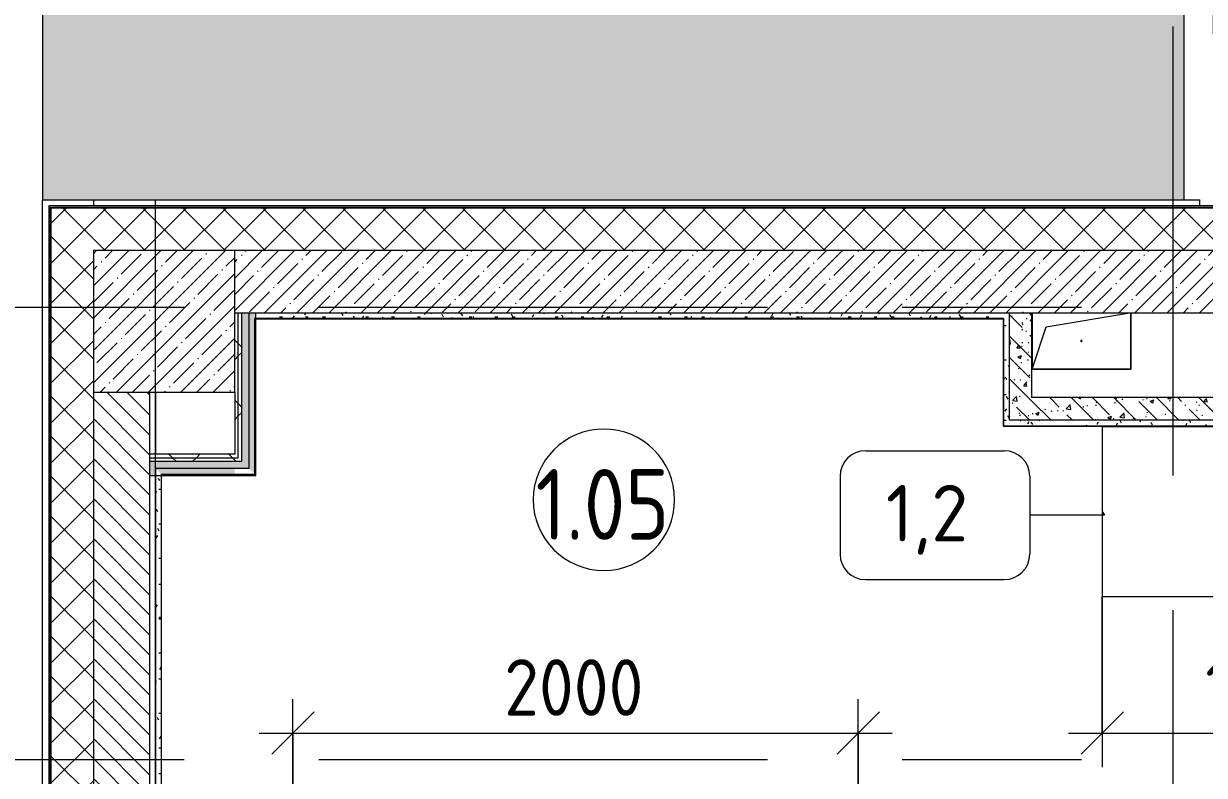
# Model space of a CAD drawing. Header units: millimetres. Extents: x -3724 to 231642, y -8553 to 29017.
# Drawn here: x -357 to 3821, y 13344 to 16003 of the extents above; entities that cross this region are included whole.
import ezdxf

# ---------------------------------------------------------------- set-up
doc = ezdxf.new("R2010")
doc.units = ezdxf.units.MM
doc.linetypes.add('Осевая', pattern=[3175, 635, -476.25, 1587.5, -476.25])
for name, color, linetype, lineweight in [('A-ANNO-DIMS', 7, 'Continuous', 9), ('A-ANNO-DIMS-100', 7, 'Continuous', 9), ('A-AREA-IDEN', 7, 'Continuous', 9), ('A-DETL', 7, 'Continuous', 9), ('A-DETL-GENF', 7, 'Continuous', 9), ('A-GENM', 7, 'Continuous', 9), ('A-WALL', 7, 'Continuous', 9), ('I-FURN-IDEN', 7, 'Continuous', 9), ('I-WALL', 7, 'Continuous', 9), ('S-COLS', 7, 'Continuous', 9), ('Оси', 7, 'Continuous', 9), ('Оси-2', 7, 'Осевая', 9)]:
    doc.layers.add(name, color=color, linetype=linetype, lineweight=lineweight)
for name, color, linetype, lineweight, true_color in [('A-DETL-GENF-1', 7, 'Continuous', 9, 0xeeeeee), ('A-DOOR-1', 7, 'Continuous', 9, 0xc0c0c0), ('A-WALL-1', 9, 'Continuous', 9, 0x808080), ('A-WALL-FNSH-1', 9, 'Continuous', 9, 0x808080), ('I-FURN-1', 9, 'Continuous', 9, 0x808080)]:
    doc.layers.add(name, color=color, linetype=linetype, lineweight=lineweight, true_color=true_color)
doc.styles.add('GOST Common', font='GOST_Common.ttf', dxfattribs={"height": 200})
doc.styles.add('GOST Common_1', font='GOST_Common.ttf', dxfattribs={"width": 0.9, "height": 250})
doc.styles.add('ISOCPEUR_1', font='isocpeur.ttf', dxfattribs={"width": 0.9, "height": 200})
doc.dimstyles.new('ISO-2_0_0_9К_Средний_округл2', dxfattribs={"dimscale": 304.8, "dimtxt": 199.196235, "dimasz": 0.492126, "dimexe": 0.393701, "dimexo": 0, "dimgap": 0, "dimtad": 1, "dimdec": 0, "dimrnd": 10, "dimzin": 0, "dimdsep": 46, "dimtxsty": 'ISOCPEUR_1', "dimblk1": 'OBLIQUE', "dimblk2": 'OBLIQUE', "dimsah": 1, "dimcen": 0.09, "dimdle": 0.393701, "dimazin": 0, "dimtfac": 1, "dimtdec": 4, "dimtix": 1, "dimtmove": 0, "dimatfit": 3, "dimfxl": 1, "dimtvp": 1, "dimtolj": 1, "dimtzin": 0, "dimarcsym": 2})
pattern_1 = [(45, (0, 0), (-70.7107, 70.7107), []), (135, (0, 0), (-70.7107, -70.7107), [])]
pattern_2 = [(135, (0, 0), (-75.43415, -75.43415), [106.68, -17.78, 3.556, -17.78]), (135, (0, 75.39), (-75.43415, -75.43415), []), (50, (0, 0), (127.5292, -11.1576), [13.335, -146.685]), (355, (0, 0), (-24.6697, 133.74), [10.668, -117.348]), (100.451, (10.63, -0.93), (102.8597, 122.5818), [11.333, -124.663]), (46.184, (0, 35.56), (189.7552, -29.4304), [20.002, -220.027]), (96.636, (15.81, 33.1), (166.1822, 173.1996), [17, -186.995]), (351.184, (0, 35.56), (166.184, 173.1976), [16.002, -176.022]), (21, (17.78, 26.67), (106.1303, -71.586), [13.335, -146.685]), (326, (17.78, 26.67), (43.2619, 128.9318), [10.668, -117.348]), (71.451, (26.62, 20.7), (149.392, 57.3451), [11.333, -124.663]), (37.5, (0, 0), (2.16223, 59.18836), [3.353, -112.573, 3.353, -115.773, -117.793]), (37.5, (0, 0), (2.16223, 59.18836), [-235.052, 3.353, -114.44]), (7.5, (0, 0), (46.77386, 70.12615), [3.353, -64.567, 3.353, -109.906, -44.894]), (7.5, (0, 0), (46.77386, 70.12615), [-181.178, 3.353, -41.542]), (327.5, (-39.65, 0), (94.91367, -4.0101), [3.353, -41.097, 3.353, -135.331, -184.023]), (327.5, (-39.65, 0), (94.91367, -4.0101), [-183.134, 3.353, -180.67]), (317.5, (-57.43, 0), (103.69057, 17.7988), [3.353, -54.432, 3.353, -88.748, -130.683]), (317.5, (-57.43, 0), (103.69057, 17.7988), [-149.885, 3.353, -127.33])]
pattern_3 = [(0, (0, 0), (121.92, 30.48), [10.058, -81.382, 10.058, -81.382, -487.68]), (0, (0, 0), (121.92, 30.48), [-182.88, 10.058, -172.822, 10.058, -81.382, -213.36]), (0, (0, 0), (121.92, 30.48), [-457.2, 10.058, -50.902, 10.058, -142.342]), (120, (45.72, 15.24), (-87.356454, 90.34582), [10.058, -81.382, 10.058, -81.382, -487.68]), (120, (45.72, 15.24), (-87.356454, 90.34582), [-182.88, 10.058, -172.822, 10.058, -81.382, -213.36]), (120, (45.72, 15.24), (-87.356454, 90.34582), [-457.2, 10.058, -50.902, 10.058, -142.342]), (240, (60.96, 76.2), (-34.563546, -120.82582), [10.058, -81.382, 10.058, -81.382, -487.68]), (240, (60.96, 76.2), (-34.563546, -120.82582), [-182.88, 10.058, -172.822, 10.058, -81.382, -213.36]), (240, (60.96, 76.2), (-34.563546, -120.82582), [-457.2, 10.058, -50.902, 10.058, -142.342])]
pattern_4 = [(45, (0, 0), (-106.066, 106.066), []), (135, (0, 0), (-106.066, -106.066), [])]

# ---------------------------------------------------------------- blocks, each defined once
blk = doc.blocks.new('BSC_Колонна _Прямоугольная - 500х500-V19-План расстановки мебели и оборудования 1 этажа в осях 1-12')
at = {"layer": 'S-COLS'}
h = blk.add_hatch(dxfattribs=at)
h.set_pattern_fill('FP_35', color=256, style=0, pattern_type=2)
h.set_pattern_definition([(45, (-140, -14950), (-57.02463, 57.02463), []), (45, (-82.975, -14950), (-57.02463, 57.02463), [100.806, -20.161, 3.353, -16.808])])
h.paths.add_polyline_path([(-30, -250), (250, -250), (250, 250), (-250, 250), (-250, -250), (-50, -250)])
for p, q in [((250, 250), (-250, 250)), ((-250, 250), (-250, -250)), ((250, -250), (250, 250)), ((-250, -250), (250, -250))]:
    blk.add_line(p, q, dxfattribs=at)
blk = doc.blocks.new('GM_Отверстие прямоугольное _в плите_ - Отверстие-21956320-План расстановки мебели и оборудования 1 этажа в осях 1-12')
at = {"layer": 'A-GENM'}
for p, q in [((-175, -100), (-175, 99.5)), ((-175, 99.5), (-175, -100)), ((-125, 50), (170.8, 99.3)), ((175, 99.3), (175, -100)), ((175, -100), (175, 99.3)), ((-175, -100), (-125, 50)), ((175, -100), (-175, -100)), ((-175, -100), (175, -100))]:
    blk.add_line(p, q, dxfattribs=at)
for start, end in [(360, 180), (180, 360)]:
    blk.add_arc((0, 0), 2.5, start, end, dxfattribs=at)
blk = doc.blocks.new('Дверь_Витражная_СКБ_2Ст - ВН-1_ ДВН_ДАО_Главный вход_1800 в свету 4-31912968-План расстановки мебели и оборудования 1 этажа в осях 1-12')
at = {"layer": 'A-DETL-GENF'}
for p, q in [((-885, -20), (-885, -17)), ((-885, -17), (-885, -20)), ((-777, -20), (-885, -20)), ((-885, -20), (-777, -20)), ((-768, -20), (-813, -20)), ((-813, -1020), (-813, -20)), ((-768, -20), (-813, -20)), ((-813, -20), (-813, -1020)), ((-777, -17), (-777, -20)), ((-777, -20), (-777, -17)), ((-768, -1020), (-768, -20)), ((-768, -1020), (-768, -20)), ((732, -20), (777, -20)), ((732, -574), (732, -20)), ((732, -20), (732, -574)), ((777, -20), (732, -20)), ((777, -17), (777, -20)), ((777, -17), (777, -20)), ((777, -574), (777, -20)), ((777, -574), (777, -20)), ((777, -20), (885, -20)), ((777, -20), (885, -20)), ((885, -20), (885, -10)), ((885, -20), (885, -10)), ((-813, -100), (-768, -100)), ((-803, -940), (-803, -100)), ((-759, -940), (-759, -100)), ((723, -494), (723, -100)), ((777, -100), (732, -100)), ((767, -494), (767, -100)), ((777, -494), (732, -494)), ((777, -574), (732, -574)), ((732, -574), (777, -574)), ((-813, -940), (-768, -940)), ((-813, -1020), (-768, -1020)), ((-813, -1020), (-768, -1020))]:
    blk.add_line(p, q, dxfattribs=at)
at = {"layer": 'A-DOOR-1'}
for p, q in [((-875, 40), (-777, 40)), ((-777, 40), (-777, 0)), ((777, 40), (875, 40)), ((777, 0), (777, 40)), ((-777, 0), (-875, 0)), ((-777, -1020), (-777, -20)), ((875, 0), (777, 0)), ((777, -574), (777, -20))]:
    blk.add_line(p, q, dxfattribs=at)
for centre, radius, start, end in [((-777, -20), 1000, 270, 0), ((777, -20), 554, 180, 270)]:
    blk.add_arc(centre, radius, start, end, dxfattribs=at)
blk = doc.blocks.new('Стол базовый прямоугольный - 1_2-25479526-План расстановки мебели и оборудования 1 этажа в осях 1-12')
at = {"layer": 'I-FURN-1'}
for p, q in [((600, 300), (-600, 300)), ((-600, 300), (-600, -300)), ((600, -300), (600, 300)), ((-600, -300), (600, -300))]:
    blk.add_line(p, q, dxfattribs=at)
blk = doc.blocks.new('Марка_Мебель - В прямоуг_Balcon_Марка-25523697-План расстановки мебели и оборудования 1 этажа в осях 1-12')
at = {"layer": 'I-FURN-IDEN'}
for p, q in [((-2.455, 2.278), (2.455, 2.278)), ((-3.355, 1.378), (-3.355, -1.384)), ((3.355, 1.378), (3.355, -1.378)), ((-2.461, -2.278), (2.455, -2.278))]:
    blk.add_line(p, q, dxfattribs=at)
for centre, radius, start, end in [((-2.455, 1.378), 0.9, 90, 180), ((2.455, 1.378), 0.9, 0, 90), ((-2.461, -1.384), 0.893, 180, 270), ((2.455, -1.378), 0.9, 270, 0)]:
    blk.add_arc(centre, radius, start, end, dxfattribs=at)
blk = doc.blocks.new('DIMBLOCK105-План расстановки мебели и оборудования 1 этажа в осях 1-12')
at = {"layer": 'A-ANNO-DIMS-100'}
for p, q in [((596, 12697.8), (596, 13613.8)), ((2596, 12697.8), (2596, 13613.8)), ((476, 13493.8), (2716, 13493.8)), ((596, 13493.8), (596, 12697.8)), ((2596, 13493.8), (2596, 12697.8))]:
    blk.add_line(p, q, dxfattribs=at)
at = {"layer": 'A-ANNO-DIMS-100', "lineweight": 20}
for p, q in [((596, 13493.8), (671, 13568.8)), ((2596, 13493.8), (2671, 13568.8)), ((596, 13493.8), (521, 13418.8)), ((2596, 13493.8), (2521, 13418.8))]:
    blk.add_line(p, q, dxfattribs=at)
at = {"layer": 'A-ANNO-DIMS-100', "color": 0, "insert": (1343.2, 13755.1), "char_height": 200, "width": 606.782, "attachment_point": 1, "line_spacing_factor": 1.149209, "style": 'ISOCPEUR_1'}
blk.add_mtext('2000', dxfattribs=at)
blk = doc.blocks.new('_Oblique')
at = {"color": 0, "linetype": 'ByBlock', "lineweight": -2}
blk.add_line((-0.5, -0.5), (0.5, 0.5), dxfattribs=at)
blk = doc.blocks.new('DIMBLOCK106-План расстановки мебели и оборудования 1 этажа в осях 1-12')
at = {"layer": 'A-ANNO-DIMS-100'}
for p, q in [((3459.4, 13976.9), (3459.4, 13373.8)), ((3459.4, 13493.8), (3459.4, 13976.9)), ((4659.4, 13976.9), (4659.4, 13373.8)), ((4659.4, 13493.8), (4659.4, 13976.9)), ((3339.4, 13493.8), (4779.4, 13493.8))]:
    blk.add_line(p, q, dxfattribs=at)
at = {"layer": 'A-ANNO-DIMS-100', "lineweight": 20}
for p, q in [((3459.4, 13493.8), (3534.4, 13568.8)), ((4659.4, 13493.8), (4734.4, 13568.8)), ((3459.4, 13493.8), (3384.4, 13418.8)), ((4659.4, 13493.8), (4584.4, 13418.8))]:
    blk.add_line(p, q, dxfattribs=at)
at = {"layer": 'A-ANNO-DIMS-100', "color": 0, "insert": (3823.8, 13755.1), "char_height": 200, "width": 565.411, "attachment_point": 1, "line_spacing_factor": 1.149209, "style": 'ISOCPEUR_1'}
blk.add_mtext('1200', dxfattribs=at)
blk = doc.blocks.new('Марка_Помещения - Номер-25198446-План расстановки мебели и оборудования 1 этажа в осях 1-12')
at = {"layer": 'A-AREA-IDEN'}
for start, end in [(360, 180), (180, 360)]:
    blk.add_arc((0, 0), 2.5, start, end, dxfattribs=at)

msp = doc.modelspace()

# ---------------------------------------------------------------- hatches: boundary and pattern name
at = {"layer": 'A-DETL-GENF-1'}
msp.add_hatch(color=256, dxfattribs=at).paths.add_polyline_path([(-290, 15380), (3749.1, 15380), (3749.1, 16073.1), (3297.1, 16073.1), (3297.1, 16118.1), (3749.1, 16118.1), (3749.1, 17618.1), (2851.1, 17618.1), (2851.1, 17663.1), (3749.1, 17663.1), (3749.1, 19082.1), (2871.1, 19082.1), (2871.1, 19127.1), (3749.1, 19127.1), (3749.1, 20627.1), (3317.1, 20627.1), (3317.1, 20672.1), (3749.1, 20672.1), (3749.1, 27252), (-290, 27252), (-290, 15764)])
at = {"layer": 'A-WALL'}
h = msp.add_hatch(dxfattribs=at)
h.set_pattern_fill('FP_6', color=256, style=0, pattern_type=2)
h.set_pattern_definition(pattern_1)
h.paths.add_polyline_path([(-260, -100), (-110, -100), (-110, 3670), (-260, 3670), (-260, 120)])
h.paths.add_polyline_path([(-138, 5220), (-110, 5220), (-110, 5620), (-260, 5620), (-260, 5220), (-218, 5220)])
h.paths.add_polyline_path([(-110, 7320), (-110, 8520), (-260, 8520), (-260, 7320), (-124.5, 7320)])
h.paths.add_polyline_path([(-260, 10820), (-110, 10820), (-110, 12220), (-260, 12220), (-260, 12198)])
h.paths.add_polyline_path([(-110, 13120), (-110.6, 15350), (-260, 15350), (-260, 13120), (-124.5, 13120)])
h = msp.add_hatch(dxfattribs=at)
h.set_pattern_fill('FP_6', color=256, style=0, pattern_type=2)
h.set_pattern_definition(pattern_1)
h.paths.add_polyline_path([(4060, 15200), (4060, 15350), (-110, 15350), (-110, 15200), (4031.1, 15200)])
h = msp.add_hatch(dxfattribs=at)
h.set_pattern_fill('FP_29', color=256, style=0, pattern_type=2)
h.set_pattern_definition([(135, (0, 0), (-35.35534, -35.35534), [])])
h.paths.add_polyline_path([(-110, 7900), (90, 7900), (90, 8520), (-110, 8520), (-110, 8186.2)])
h.paths.add_polyline_path([(90, 10820), (90, 10900), (-110, 10900), (-110, 10820)])
h.paths.add_polyline_path([(-110, 11400), (90, 11400), (90, 12220), (-110, 12220), (-110, 12198)])
h.paths.add_polyline_path([(90, 13120), (90, 14700), (-110, 14700), (-110, 13120), (2.1, 13120)])
at = {"layer": 'I-WALL'}
h = msp.add_hatch(dxfattribs=at)
h.set_pattern_fill('FP_1', color=256, style=0, pattern_type=2)
h.set_pattern_definition([(45, (0, 0), (-57.02463, 57.02463), []), (45, (57.025, 0), (-57.02463, 57.02463), [100.806, -20.161, 3.353, -16.808])])
h.paths.add_polyline_path([(3625.8, 14980), (4060, 14980), (4060, 15200), (390, 15200), (390, 14980), (3210, 14980)])
h = msp.add_hatch(dxfattribs=at)
h.set_pattern_fill('FP_104', color=256, style=0, pattern_type=2)
h.set_pattern_definition(pattern_4)
h.paths.add_polyline_path([(390, 14467.5), (402.5, 14467.5), (402.5, 14980), (390, 14980), (390, 14480)])
h = msp.add_hatch(dxfattribs=at)
h.set_pattern_fill('FP_104', color=256, style=0, pattern_type=2)
h.set_pattern_definition(pattern_4)
h.paths.add_polyline_path([(402.5, 14455), (415, 14455), (415, 14980), (402.5, 14980), (402.5, 14467.5)])
for points in [[(465, 14405), (465, 14960), (460, 14960), (460, 14980), (415, 14980), (415, 14430), (440, 14430), (460, 14410), (415, 14410), (415, 14405), (460, 14405)], [(90, 14405), (110, 14405), (110, 14430), (130, 14409), (130, 14405), (415, 14405), (415, 14410), (390, 14410), (390, 14430), (415, 14430), (415, 14455), (90, 14455), (90, 14409)]]:
    msp.add_hatch(color=256, dxfattribs=at).paths.add_polyline_path(points)
h = msp.add_hatch(dxfattribs=at)
h.set_pattern_fill('FP_103', color=256, style=0, pattern_type=2)
h.set_pattern_definition(pattern_3)
h.paths.add_polyline_path([(3109, 14960), (3130, 14960), (3130, 14980), (460, 14980), (460, 14960), (3045.5, 14960)])
h = msp.add_hatch(dxfattribs=at)
h.set_pattern_fill('FP_103', color=256, style=0, pattern_type=2)
h.set_pattern_definition(pattern_3)
h.paths.add_polyline_path([(3130, 14580), (3130, 14960), (3110, 14960), (3110, 14580)])
h = msp.add_hatch(dxfattribs=at)
h.set_pattern_fill('FP_41', color=256, style=0, pattern_type=2)
h.set_pattern_definition(pattern_2)
h.paths.add_polyline_path([(3130, 14600), (3210, 14600), (3210, 14980), (3130, 14980), (3130, 14680)])
h = msp.add_hatch(dxfattribs=at)
h.set_pattern_fill('FP_41', color=256, style=0, pattern_type=2)
h.set_pattern_definition(pattern_2)
h.paths.add_polyline_path([(4060, 14600), (4060, 14680), (3210, 14680), (3210, 14600), (3625.8, 14600)])
h = msp.add_hatch(dxfattribs=at)
h.set_pattern_fill('FP_103', color=256, style=0, pattern_type=2)
h.set_pattern_definition(pattern_3)
h.paths.add_polyline_path([(4659.4, 14580), (4680, 14580), (4680, 14600), (3130, 14600), (3130, 14580), (4060, 14580)])
h = msp.add_hatch(dxfattribs=at)
h.set_pattern_fill('FP_104', color=256, style=0, pattern_type=2)
h.set_pattern_definition(pattern_4)
h.paths.add_polyline_path([(130, 14467.5), (390, 14467.5), (390, 14480), (90, 14480), (90, 14467.5), (110, 14467.5)])
h = msp.add_hatch(dxfattribs=at)
h.set_pattern_fill('FP_104', color=256, style=0, pattern_type=2)
h.set_pattern_definition(pattern_4)
h.paths.add_polyline_path([(130, 14455), (402.5, 14455), (402.5, 14467.5), (90, 14467.5), (90, 14455), (110, 14455)])
h = msp.add_hatch(dxfattribs=at)
h.set_pattern_fill('FP_103', color=256, style=0, pattern_type=2)
h.set_pattern_definition(pattern_3)
h.paths.add_polyline_path([(110, 11620), (130, 11620), (130, 12220), (110, 12220), (110, 12198)])
h.paths.add_polyline_path([(130, 13120), (130, 14409), (110, 14430), (110, 13120)])
h = msp.add_hatch(dxfattribs=at)
h.set_pattern_fill('FP_103', color=256, style=0, pattern_type=2)
h.set_pattern_definition(pattern_3)
h.paths.add_polyline_path([(440, 14410), (460, 14410), (440, 14430), (390, 14430), (390, 14410), (415, 14410)])

# ---------------------------------------------------------------- linework, layer by layer
at = {"layer": 'A-DETL'}
for p, q in [((-290, 27252), (-290, 15380)), ((3749.1, 15380), (3749.1, 27252)), ((-290, 15380), (3749.1, 15380))]:
    msp.add_line(p, q, dxfattribs=at)
at = {"layer": 'A-WALL'}
for p, q in [((-290, 7205), (-290, 15380)), ((-290, 15380), (3805, 15380)), ((-110, 15380), (-110, 15358)), ((3805, 15358), (3805, 15380)), ((-263, 15353), (-263, 13120)), ((4060, 15353), (-263, 15353)), ((-260, 15350), (-260, 13120)), ((4060, 15350), (-260, 15350)), ((4660, 15200), (390, 15200)), ((402.5, 14467.5), (402.5, 14980)), ((415, 14455), (415, 14980)), ((3110, 14960), (460, 14960)), ((460, 14960), (460, 14430)), ((-110, 14700), (-110, 13120)), ((90, 14467.5), (402.5, 14467.5)), ((90, 14455), (415, 14455)), ((130, 14410), (460, 14410)), ((130, 14410), (130, 13120))]:
    msp.add_line(p, q, dxfattribs=at)
at = {"layer": 'A-WALL-1'}
for p, q in [((390, 14980), (4060, 14980)), ((440, 14980), (440, 14430)), ((465, 14405), (465, 14980)), ((3110, 14960), (3110, 14580)), ((3130, 14980), (3130, 14600)), ((3210, 14680), (3210, 14980)), ((90, 13100), (90, 14700)), ((390, 14700), (390, 14480)), ((4060, 14680), (3210, 14680)), ((3110, 14580), (4680, 14580)), ((4660, 14600), (3130, 14600)), ((390, 14480), (90, 14480)), ((110, 14430), (110, 13120)), ((440, 14430), (110, 14430)), ((90, 14405), (465, 14405))]:
    msp.add_line(p, q, dxfattribs=at)
at = {"layer": 'A-WALL-FNSH-1'}
for p, q in [((-268, 15358), (-268, 13120)), ((4060, 15358), (-268, 15358)), ((461, 14959), (3109, 14959)), ((461, 14409), (461, 14959)), ((3109, 14959), (3109, 14579)), ((3109, 14579), (4681, 14579)), ((460, 14430), (460, 14410)), ((131, 14409), (461, 14409)), ((131, 11621), (131, 14409))]:
    msp.add_line(p, q, dxfattribs=at)
at = {"layer": 'I-FURN-IDEN'}
for p, q in [((3467.3, 14264.4), (3202.8, 14264.4)), ((3459.4, 14276.9), (3467.3, 14264.4))]:
    msp.add_line(p, q, dxfattribs=at)
at = {"layer": 'I-WALL'}
msp.add_line((110, 14700), (110, 14480), dxfattribs=at)
at = {"layer": 'Оси'}
msp.add_line((110, 12880), (110, 15380), dxfattribs=at)
at = {"layer": 'Оси-2'}
for p, q in [((3710, 593.7), (3710, 24898.1)), ((-423.7, 15000), (35170, 15000)), ((-423.7, 13400), (35170, 13400))]:
    msp.add_line(p, q, dxfattribs=at)

# ---------------------------------------------------------------- block references
at = {"layer": 'A-AREA-IDEN', "xscale": 99.99999999999993, "yscale": 99.99999999999993, "zscale": 99.99999999999993}
msp.add_blockref('Марка_Помещения - Номер-25198446-План расстановки мебели и оборудования 1 этажа в осях 1-12', (1696.1, 14318.9), dxfattribs=at)
at = {"layer": 'A-DOOR-1', "rotation": 269.9999999999999}
msp.add_blockref('Дверь_Витражная_СКБ_2Ст - ВН-1_ ДВН_ДАО_Главный вход_1800 в свету 4-31912968-План расстановки мебели и оборудования 1 этажа в осях 1-12', (3871.1, 16850.1), dxfattribs=at)
at = {"layer": 'A-GENM'}
msp.add_blockref('GM_Отверстие прямоугольное _в плите_ - Отверстие-21956320-План расстановки мебели и оборудования 1 этажа в осях 1-12', (3385.7, 14880.7), dxfattribs=at)
at = {"layer": 'I-FURN-1'}
msp.add_blockref('Стол базовый прямоугольный - 1_2-25479526-План расстановки мебели и оборудования 1 этажа в осях 1-12', (4059.4, 14276.9), dxfattribs=at)
at = {"layer": 'I-FURN-IDEN', "xscale": 99.99999999999993, "yscale": 99.99999999999993, "zscale": 99.99999999999993}
msp.add_blockref('Марка_Мебель - В прямоуг_Balcon_Марка-25523697-План расстановки мебели и оборудования 1 этажа в осях 1-12', (2867.3, 14264.4), dxfattribs=at)
at = {"layer": 'S-COLS'}
msp.add_blockref('BSC_Колонна _Прямоугольная - 500х500-V19-План расстановки мебели и оборудования 1 этажа в осях 1-12', (140, 14950), dxfattribs=at)

# ---------------------------------------------------------------- texts
at = {"layer": 'A-AREA-IDEN', "insert": (1454.2, 14427.5), "char_height": 250, "width": 606.076, "attachment_point": 1, "style": 'GOST Common_1'}
msp.add_mtext('1.05', dxfattribs=at)
at = {"layer": 'I-FURN-IDEN', "insert": (2693.8, 14371.5), "char_height": 200, "width": 384.81, "attachment_point": 1, "style": 'GOST Common'}
msp.add_mtext('1,2', dxfattribs=at)

# ---------------------------------------------------------------- dimensions: what is measured, and where the dimension line sits
at = {"layer": 'A-ANNO-DIMS'}
for base, p1, p2, override, picture, middle in [((4659.4, 13493.8), (3459.4, 13976.9), (4659.4, 13976.9), {"dimpost": '<>', "dimfxl": 1200}, 'DIMBLOCK106-План расстановки мебели и оборудования 1 этажа в осях 1-12', (4059.4, 13593.8)), ((2596, 13493.8), (596, 12697.8), (2596, 12697.8), {"dimpost": '<>', "dimfxl": 2000}, 'DIMBLOCK105-План расстановки мебели и оборудования 1 этажа в осях 1-12', (1596, 13593.8))]:
    dim = msp.add_linear_dim(base=base, p1=p1, p2=p2, dimstyle='ISO-2_0_0_9К_Средний_округл2', override=override, dxfattribs=at)
    dim.commit()
    dim.dimension.update_dxf_attribs({"geometry": picture, "text_midpoint": middle})

doc.saveas('drawing.dxf')
